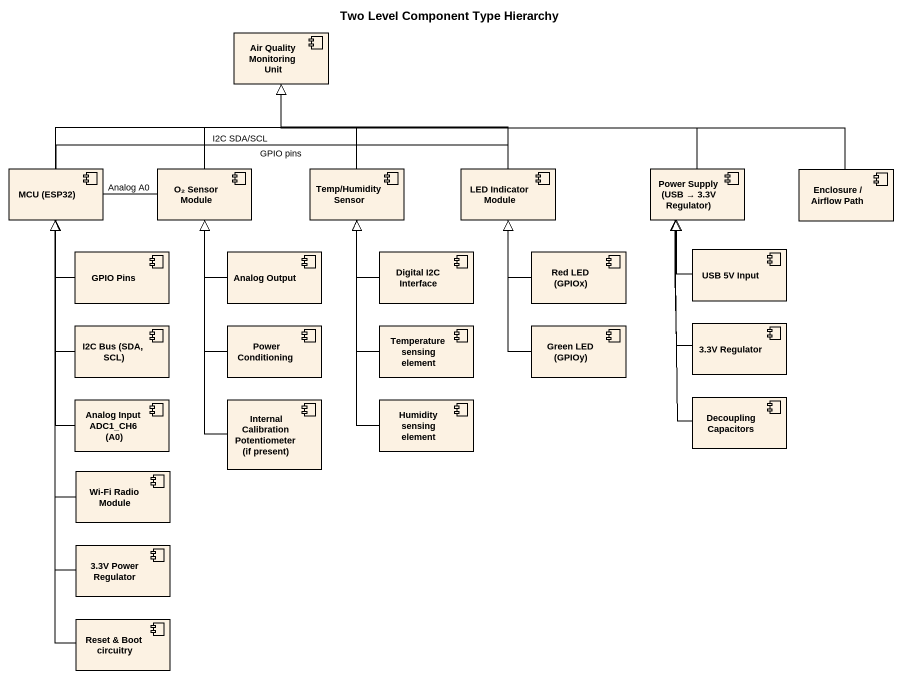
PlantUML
@startuml
title Two Level Component Type Hierarchy
component "Air Quality Monitoring Unit" as Air_Quality_Monitoring_Unit
component "MCU (ESP32)" as MCU_ESP32
component "O₂ Sensor Module" as O_Sensor_Module
component "Temp/Humidity Sensor" as Temp_Humidity_Sensor
component "LED Indicator Module" as LED_Indicator_Module
component "Power Supply (USB → 3.3V Regulator)" as Power_Supply_USB_3_3V
component "Enclosure / Airflow Path" as Enclosure_Airflow_Path
component "GPIO Pins" as GPIO_Pins
component "Analog Output" as Analog_Output
component "Digital I2C Interface" as Digital_I2C_Interface
component "Red LED (GPIOx)" as Red_LED_GPIOx
component "USB 5V Input" as USB_5V_Input
component "I2C Bus (SDA, SCL)" as I2C_Bus_SDA_SCL
component "Power Conditioning" as Power_Conditioning
component "Temperature sensing element" as Temperature_sensing_element
component "Green LED (GPIOy)" as Green_LED_GPIOy
component "3.3V Regulator" as c3_3V_Regulator
component "Analog Input ADC1_CH6 (A0)" as Analog_Input_ADC1_CH6_A0
component "Internal Calibration Potentiometer (if present)" as Internal_Calibration
component "Humidity sensing element" as Humidity_sensing_element
component "Decoupling Capacitors" as Decoupling_Capacitors
component "Wi-Fi Radio Module" as Wi_Fi_Radio_Module
component "3.3V Power Regulator" as c3_3V_Power_Regulator
component "Reset & Boot circuitry" as Reset_Boot_circuitry
MCU_ESP32 -up-|> Air_Quality_Monitoring_Unit
O_Sensor_Module -up-|> Air_Quality_Monitoring_Unit
O_Sensor_Module -left- MCU_ESP32 : Analog A0
Temp_Humidity_Sensor -up-|> Air_Quality_Monitoring_Unit
Temp_Humidity_Sensor -left- MCU_ESP32 : I2C SDA/SCL
LED_Indicator_Module -left-|> Air_Quality_Monitoring_Unit
LED_Indicator_Module -left- MCU_ESP32 : GPIO pins
Power_Supply_USB_3_3V -left-|> Air_Quality_Monitoring_Unit
Enclosure_Airflow_Path -left-|> Air_Quality_Monitoring_Unit
GPIO_Pins -up-|> MCU_ESP32
Analog_Output -up-|> O_Sensor_Module
Digital_I2C_Interface -up-|> Temp_Humidity_Sensor
Red_LED_GPIOx -up-|> LED_Indicator_Module
USB_5V_Input -up-|> Power_Supply_USB_3_3V
I2C_Bus_SDA_SCL -up-|> MCU_ESP32
Power_Conditioning -up-|> O_Sensor_Module
Temperature_sensing_element -up-|> Temp_Humidity_Sensor
Green_LED_GPIOy -up-|> LED_Indicator_Module
c3_3V_Regulator -up-|> Power_Supply_USB_3_3V
Analog_Input_ADC1_CH6_A0 -up-|> MCU_ESP32
Internal_Calibration -up-|> O_Sensor_Module
Humidity_sensing_element -up-|> Temp_Humidity_Sensor
Decoupling_Capacitors -up-|> Power_Supply_USB_3_3V
Wi_Fi_Radio_Module -up-|> MCU_ESP32
c3_3V_Power_Regulator -up-|> MCU_ESP32
Reset_Boot_circuitry -up-|> MCU_ESP32
@enduml
